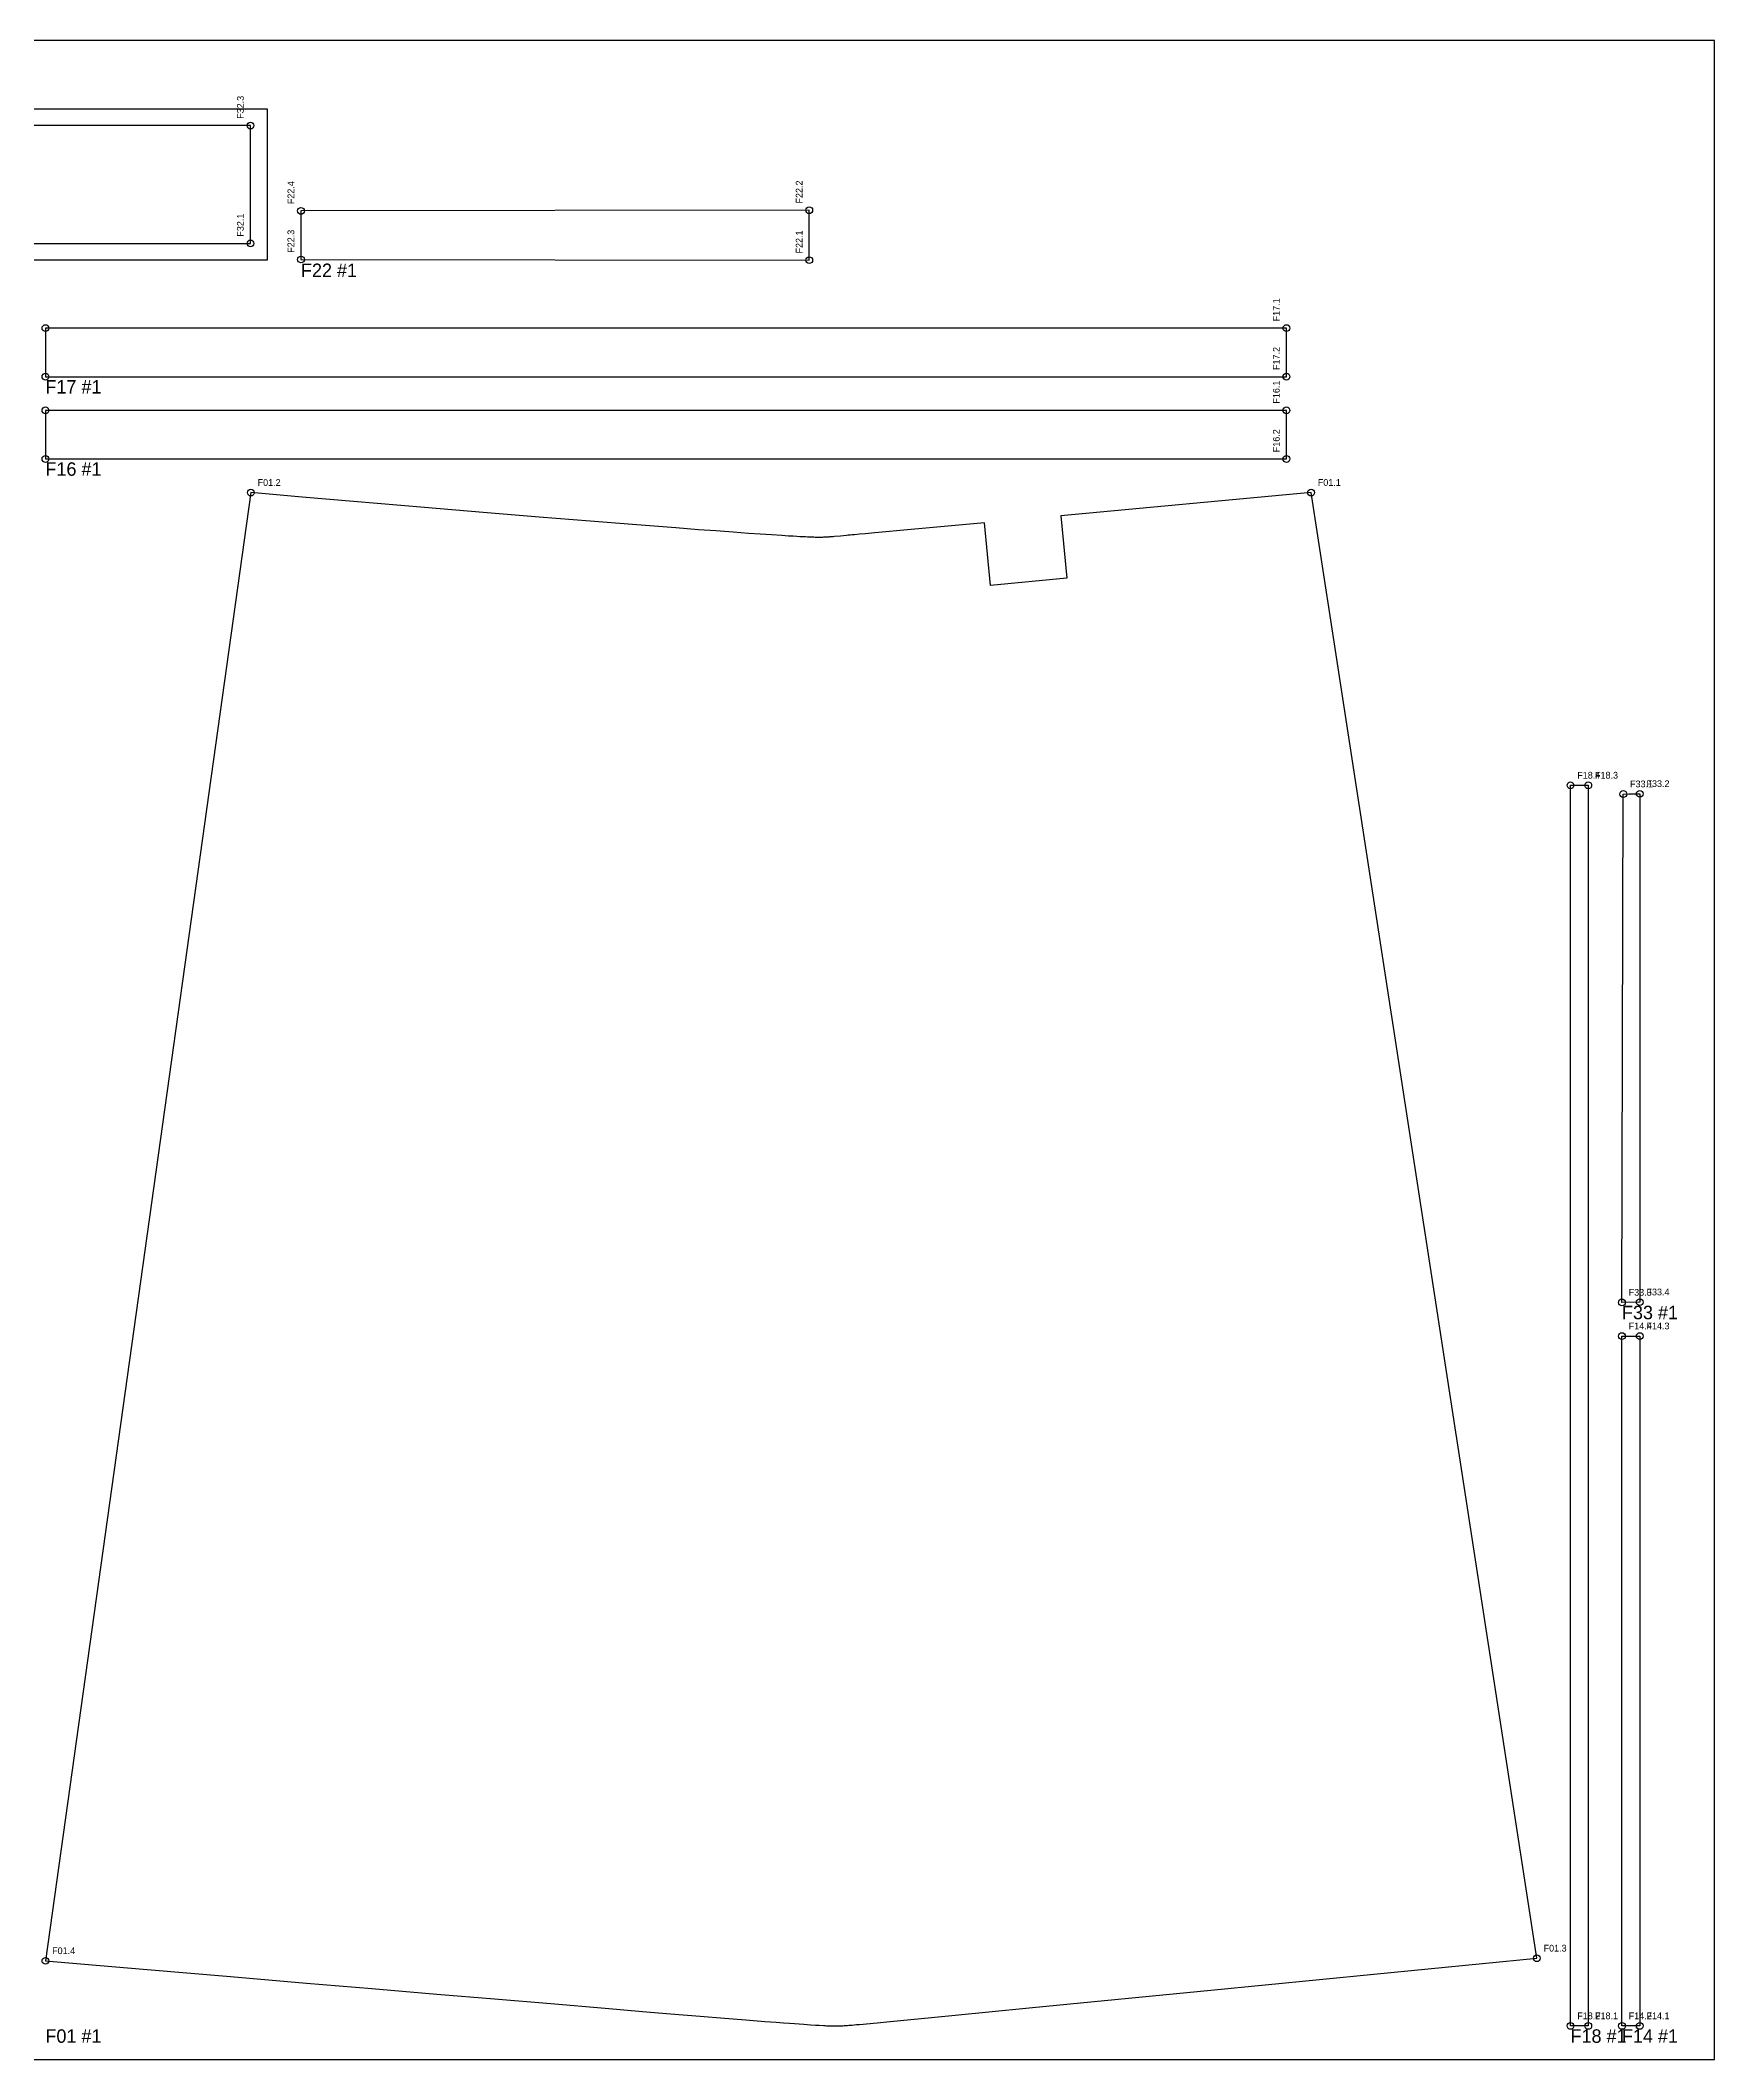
# Model space of a CAD drawing. Header units: millimetres. Extents: x 0 to 1000, y 0 to 600.
# Drawn here: x 503 to 1000, y 0 to 600 of the extents above; entities that cross this region are included whole.
import ezdxf

# ---------------------------------------------------------------- set-up
doc = ezdxf.new("R2010")
doc.units = ezdxf.units.MM
for name, color, linetype in [('CUT', 7, 'Continuous'), ('LABEL', 3, 'Continuous'), ('REFERENCE', 3, 'Continuous'), ('SHEET_NONCUT', 8, 'Continuous')]:
    doc.layers.add(name, color=color, linetype=linetype)

msp = doc.modelspace()

# ---------------------------------------------------------------- linework, layer by layer
at = {"layer": 'CUT'}
for points in [[(295.04, 534.68), (295.04, 579.68), (570.07, 579.68), (570.07, 534.68)], [(731.07, 549.52), (580.07, 549.33), (580.07, 546.01), (580.07, 542.69), (580.07, 538.79), (580.07, 534.89), (731.07, 534.68), (731.07, 536.88), (731.07, 539.09), (731.07, 541.29), (731.07, 543.48), (731.07, 545.68), (731.07, 547.6)], [(872.8, 500.07), (872.8, 503.68), (872.8, 507.29), (872.8, 510.9), (872.8, 514.51), (504.15, 514.51), (504.15, 510.9), (504.15, 507.29), (504.15, 503.68), (504.15, 500.07)], [(872.8, 475.62), (872.8, 479.24), (872.8, 482.85), (872.8, 486.46), (872.8, 490.07), (504.15, 490.07), (504.15, 486.46), (504.15, 482.85), (504.15, 479.24), (504.15, 475.62)], [(807.6, 440.18), (784.91, 437.98), (783.14, 456.65), (761.38, 454.66), (750.51, 453.66), (747.67, 453.4), (746.03, 453.25), (744.51, 453.1), (743.81, 453.04), (743.24, 452.99), (742.66, 452.93), (742.09, 452.88), (740.33, 452.72), (738.57, 452.57), (738.13, 452.53), (737.85, 452.5), (737.56, 452.48), (737.32, 452.46), (737.11, 452.45), (736.92, 452.43), (736.69, 452.42), (736.45, 452.4), (736.21, 452.39), (735.89, 452.37), (735.57, 452.35), (735.28, 452.34), (735, 452.33), (734.71, 452.32), (734.56, 452.31), (734.44, 452.31), (734.34, 452.31), (734.22, 452.3), (734.09, 452.3), (733.97, 452.3), (733.85, 452.3), (733.73, 452.3), (733.61, 452.3), (733.48, 452.31), (733.36, 452.31), (733.2, 452.31), (733.02, 452.32), (732.78, 452.32), (732.42, 452.34), (732.01, 452.35), (731.47, 452.37), (730.58, 452.41), (729.92, 452.44), (729.24, 452.48), (728.23, 452.53), (727.32, 452.58), (726.3, 452.64), (724.94, 452.72), (722.9, 452.85), (719.85, 453.05), (716.43, 453.28), (713.02, 453.51), (708.47, 453.84), (703.34, 454.22), (698.2, 454.6), (691.38, 455.12), (678.56, 456.13), (665.96, 457.14), (650.86, 458.36), (634.2, 459.74), (616.72, 461.21), (595.67, 463), (580.43, 464.31), (565.19, 465.62), (504.15, 29.35), (519.21, 28.07), (534.36, 26.78), (559.15, 24.67), (581.72, 22.76), (601.11, 21.12), (620.47, 19.48), (637.6, 18.04), (654.31, 16.63), (670.43, 15.28), (681.53, 14.34), (689.82, 13.65), (698.67, 12.92), (705.87, 12.33), (712.22, 11.82), (717.91, 11.37), (721.27, 11.1), (723.41, 10.94), (725.23, 10.8), (726.72, 10.69), (728.09, 10.59), (729.4, 10.5), (730.39, 10.43), (731.46, 10.36), (732.89, 10.28), (734.02, 10.21), (735.27, 10.13), (735.76, 10.11), (736.23, 10.08), (736.62, 10.06), (736.9, 10.05), (737.17, 10.04), (737.42, 10.03), (737.65, 10.02), (737.81, 10.01), (737.97, 10.01), (738.12, 10.01), (738.28, 10), (738.43, 10), (738.57, 10), (738.72, 10), (738.86, 10), (739, 10), (739.14, 10), (739.28, 10.01), (739.41, 10.01), (739.52, 10.01), (739.69, 10.02), (739.87, 10.02), (740.03, 10.03), (740.32, 10.04), (740.64, 10.06), (741.01, 10.08), (741.42, 10.1), (741.87, 10.13), (742.39, 10.17), (742.84, 10.2), (743.34, 10.24), (743.84, 10.28), (744.41, 10.33), (745.05, 10.39), (745.99, 10.48), (751.21, 10.97), (755.11, 11.35), (767.41, 12.55), (783.41, 14.11), (797.33, 15.48), (850.34, 20.66), (947.2, 30.11), (880.12, 465.62), (805.78, 458.74)], [(962.48, 10), (957.2, 10), (957.2, 378.65), (962.48, 378.65)], [(977.76, 376.13), (977.76, 225.08), (972.48, 225), (972.88, 376.06), (974.51, 376.08), (976.13, 376.11)], [(972.48, 215), (977.76, 215), (977.76, 10), (972.48, 10)]]:
    msp.add_lwpolyline(points, close=True, dxfattribs=at)
at = {"layer": 'REFERENCE'}
msp.add_lwpolyline([(300.04, 539.68), (565.07, 539.68), (565.07, 574.68), (300.04, 574.68)], close=True, dxfattribs=at)
for centre in [(565.07, 574.68), (580.07, 549.33), (731.07, 549.52), (565.07, 539.68), (580.07, 534.89), (731.07, 534.68), (504.15, 514.51), (872.8, 514.51), (504.15, 500.07), (872.8, 500.07), (504.15, 490.07), (872.8, 490.07), (504.15, 475.62), (872.8, 475.62), (565.19, 465.62), (880.12, 465.62), (957.2, 378.65), (962.48, 378.65), (972.88, 376.06), (977.76, 376.13), (972.48, 225), (977.76, 225.08), (972.48, 215), (977.76, 215), (504.15, 29.35), (947.2, 30.11), (957.2, 10), (962.48, 10), (972.48, 10), (977.76, 10)]:
    msp.add_circle(centre, 1, dxfattribs=at)
at = {"layer": 'SHEET_NONCUT'}
msp.add_lwpolyline([(0, 0), (1000, 0), (1000, 600), (0, 600)], close=True, dxfattribs=at)

# ---------------------------------------------------------------- texts
at = {"layer": 'LABEL'}
for s, p in [('F22 #1', (580.07, 529.68)), ('F17 #1', (504.15, 495.07)), ('F16 #1', (504.15, 470.62)), ('F33 #1', (972.48, 220)), ('F01 #1', (504.15, 5)), ('F18 #1', (957.2, 5)), ('F14 #1', (972.48, 5))]:
    msp.add_text(s, height=4, dxfattribs=at).set_placement(p)
at = {"layer": 'REFERENCE'}
for s, p in [('F32.3', (563.07, 576.68)), ('F22.4', (578.07, 551.33)), ('F22.2', (729.07, 551.52)), ('F32.1', (563.07, 541.68)), ('F22.3', (578.07, 536.89)), ('F22.1', (729.07, 536.68)), ('F17.1', (870.8, 516.51)), ('F17.2', (870.8, 502.07)), ('F16.1', (870.8, 492.07)), ('F16.2', (870.8, 477.62))]:
    msp.add_text(s, height=2, rotation=90, dxfattribs=at).set_placement(p)
for s, p in [('F01.2', (567.19, 467.62)), ('F01.1', (882.12, 467.62)), ('F18.4', (959.2, 380.65)), ('F18.3', (964.48, 380.65)), ('F33.1', (974.88, 378.06)), ('F33.2', (979.76, 378.13)), ('F33.3', (974.48, 227)), ('F33.4', (979.76, 227.08)), ('F14.4', (974.48, 217)), ('F14.3', (979.76, 217)), ('F01.4', (506.15, 31.35)), ('F01.3', (949.2, 32.11)), ('F18.2', (959.2, 12)), ('F18.1', (964.48, 12)), ('F14.2', (974.48, 12)), ('F14.1', (979.76, 12))]:
    msp.add_text(s, height=2, dxfattribs=at).set_placement(p)

doc.saveas('drawing.dxf')
